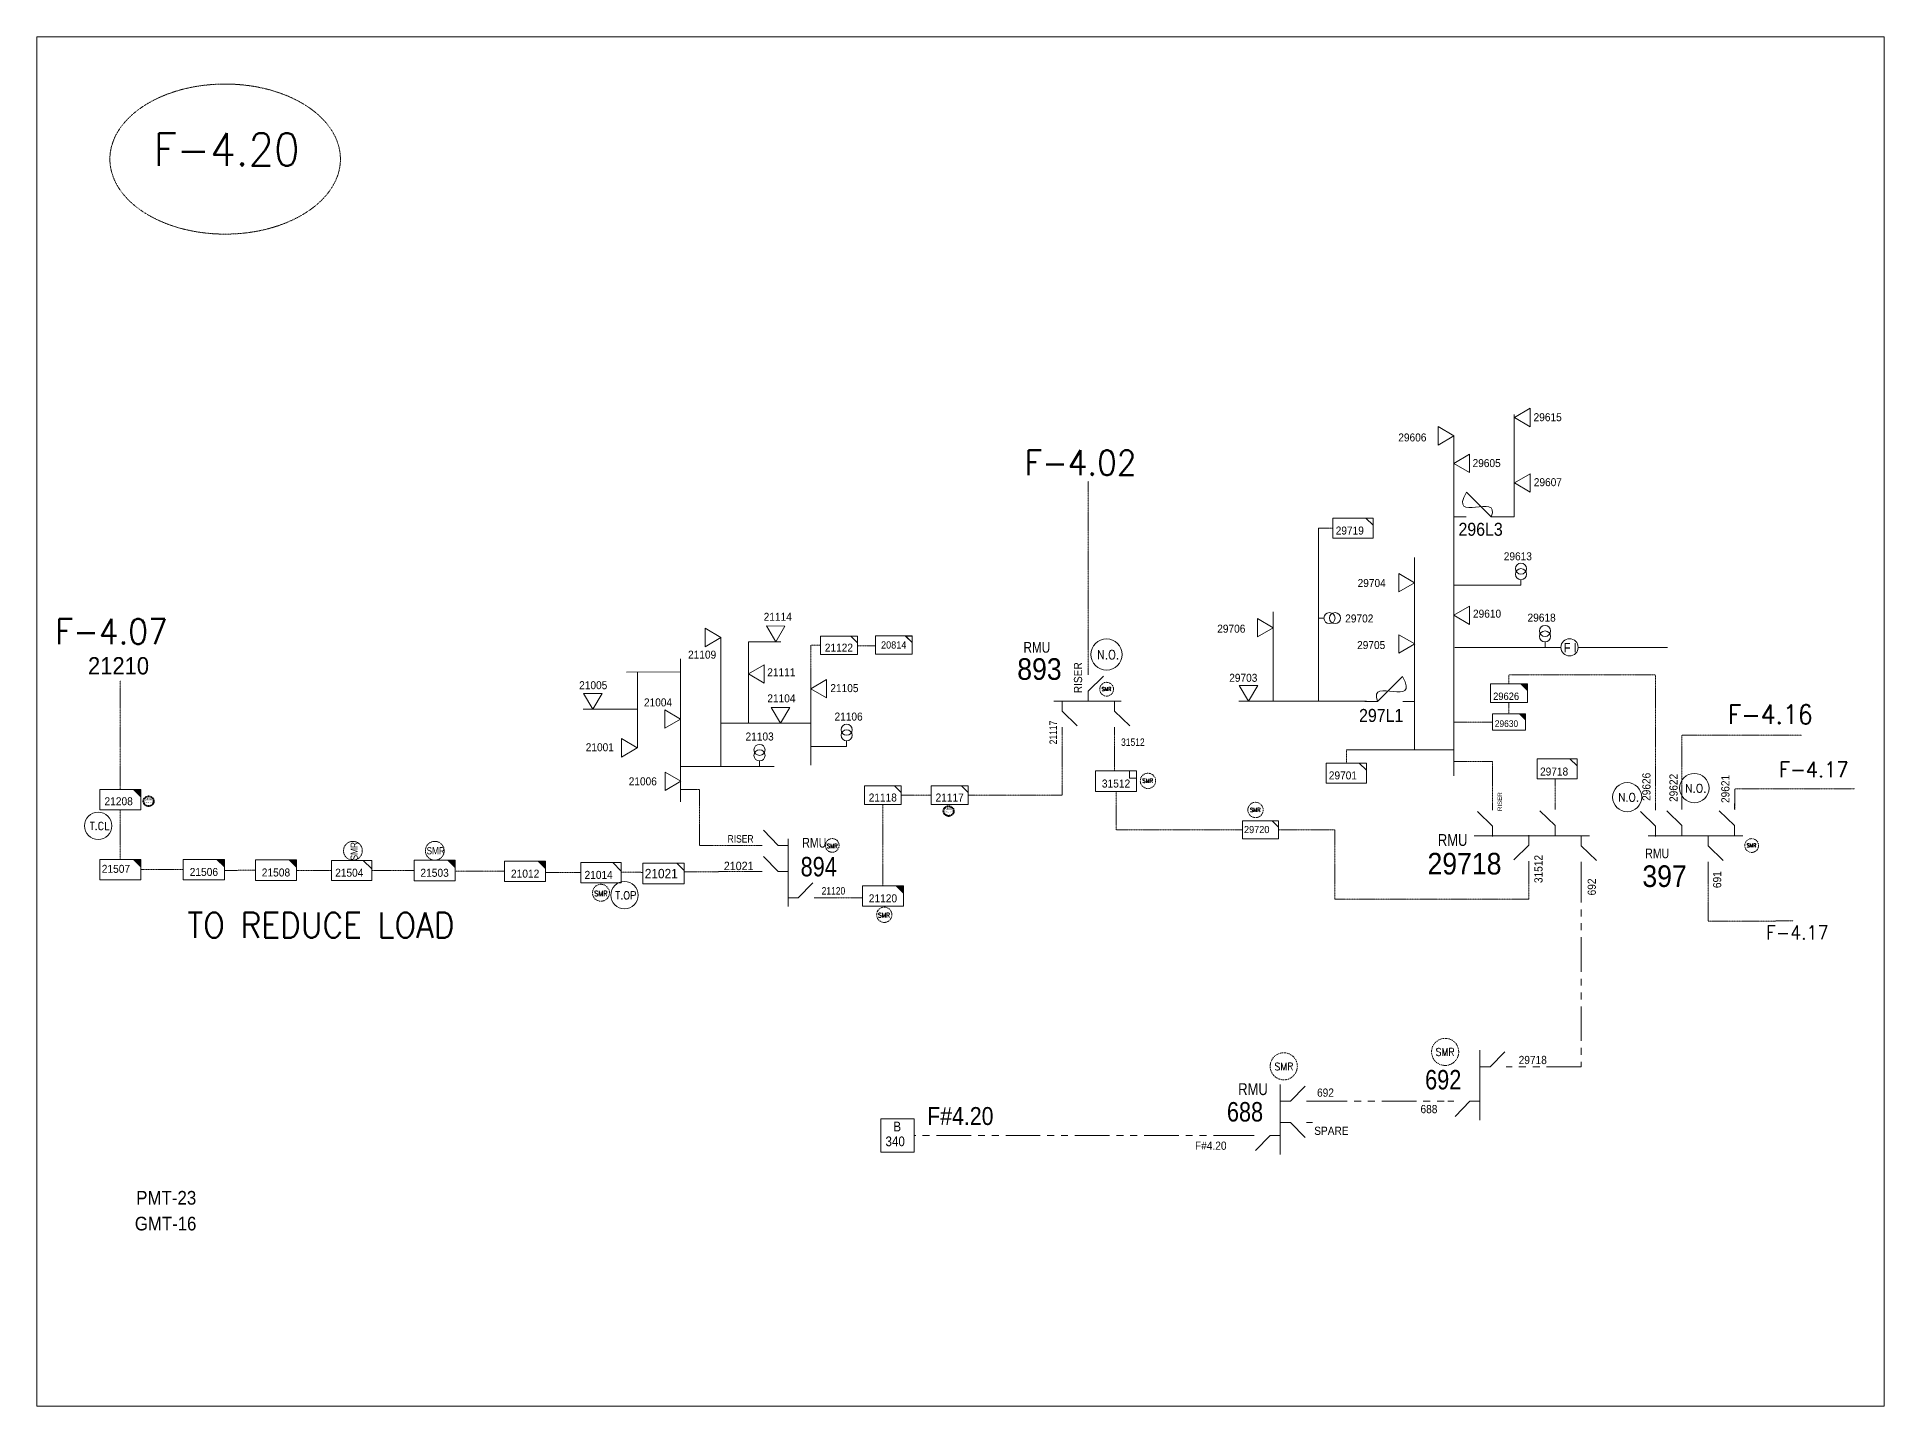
# Model space of a CAD drawing. Header units: metres. Extents: x 65984 to 144644, y -19036 to 23726.
# Drawn here: x 108281 to 110051, y -12722 to -11409 of the extents above; entities that cross this region are included whole.
import ezdxf
from ezdxf.enums import TextEntityAlignment as Align

# ---------------------------------------------------------------- set-up
doc = ezdxf.new("R2010")
doc.units = ezdxf.units.M
doc.header["$MEASUREMENT"] = 0
for name, pattern in [('( Phantom )', [2.5, 1.25, -0.25, 0.25, -0.25, 0.25, -0.25]), ('DGN Style 3', [0.013877, 0, -0.013877]), ('DGN Style 4', [1.6, 0.8, -0.4, 0, -0.4])]:
    doc.linetypes.add(name, pattern=pattern)
doc.layers.get('0').update_dxf_attribs({"color": 95, "lineweight": 40})
for name, color, linetype, lineweight in [('d_eos', 111, 'Continuous', 40), ('d_eos no', 121, 'Continuous', 40), ('d_fco', 5, 'Continuous', 40), ('d_fco text', 95, 'Continuous', 40), ('d_oh branch', 94, 'Continuous', 40), ('d_switch', 95, 'Continuous', 40), ('d_tf', 1, 'Continuous', 40), ('d_tf no', 6, 'Continuous', 40), ('d_tf_200', 1, 'Continuous', 40), ('d_ug cable', 95, 'Continuous', 40), ('d_unit sub', 7, 'Continuous', 40), ('EARTH FAULT INDICATOR', 95, 'Continuous', 40), ('fedr no', 95, 'Continuous', 40), ('GRID STATION  04', 7, 'Continuous', 40), ('Level 37', 7, 'Continuous', 0), ('O H MAIN FEEDER', 4, 'Continuous', 100), ('SW N O', 114, 'Continuous', 30)]:
    doc.layers.add(name, color=color, linetype=linetype, lineweight=lineweight)
doc.styles.add('NASKHF', font='naskhf.shx', dxfattribs={"height": 8})
doc.styles.get("Standard").update_dxf_attribs({"font": 'txt.shx'})
doc.styles.add('Style-Andalus', font='andlso.ttf')
doc.styles.add('Style-Arial', font='arial.ttf')
doc.styles.add('Style-ENGINEERING', font='ENGINEERING.shx')
doc.styles.add('Style-msdefault', font='msdefault.shx')
doc.styles.add('Style-simplex', font='simplex.shx')
doc.styles.add('Style-STANDARD', font='STANDARD.shx')

# ---------------------------------------------------------------- blocks, each defined once
blk = doc.blocks.new('TF_8')
at = {"color": 0, "linetype": 'ByBlock', "lineweight": -2}
blk.add_line((6.3, 4.95), (9.9, 1.35), dxfattribs=at)
blk.add_3dface([(-10.1, 4.95), (9.9, 4.95), (9.9, -5.05), (-10.1, -5.05)], dxfattribs=at)
blk = doc.blocks.new('TFU_118')
at = {"layer": 'd_tf_200', "color": 94, "linetype": 'Continuous', "lineweight": 13}
blk.add_line((0, 10), (0, 0), dxfattribs=at)
at = {"layer": 'd_tf_200', "color": 94, "linetype": 'Continuous', "lineweight": 13, "extrusion": (0, 0, -1)}
for centre in [(0, 30), (0, 20)]:
    blk.add_circle(centre, 10, dxfattribs=at)
blk = doc.blocks.new('*U1219')
at = {"layer": 'd_fco', "color": 94, "linetype": 'Continuous', "lineweight": 13}
blk.add_line((-4.6, 4.21), (-10.13, 4.21), dxfattribs=at)
at = {"layer": 'd_fco', "color": 94, "linetype": 'Continuous', "lineweight": 13, "flags": 128}
blk.add_lwpolyline([(13.02, 4.21), (7.07, 4.21), (-4.4, -7.26)], dxfattribs=at)
at = {"layer": 'd_fco', "color": 94, "linetype": 'Continuous', "lineweight": 13}
blk.add_open_spline([(-4.4, -7.26), (-13, 7.69), (11.58, -7.67), (7.07, 4.21)], degree=3, dxfattribs=at)
blk = doc.blocks.new('*U1006')
at = {"layer": 'EARTH FAULT INDICATOR', "color": 2, "linetype": 'Continuous', "lineweight": 13}
blk.add_circle((0.02, 0.13), 4, dxfattribs=at)
at = {"layer": 'EARTH FAULT INDICATOR', "color": 2, "lineweight": 13, "style": 'Style-Andalus', "width": 0.9}
blk.add_text('F I', height=4.234, dxfattribs=at).set_placement((-2.61, 2.11), align=Align.TOP_LEFT)
blk = doc.blocks.new('exist.us-1000kva')
at = {"color": 0, "linetype": 'ByBlock', "lineweight": -2, "flags": 128}
blk.add_lwpolyline([(40, 12.9), (32.8, 20), (40, 20)], close=True, dxfattribs=at)
at = {"color": 0, "linetype": 'ByBlock', "lineweight": -2, "extrusion": (0, 0, -1)}
blk.add_solid([(-40, 12.9), (-32.8, 20), (-40, 20)], dxfattribs=at)
at = {"color": 0, "linetype": 'ByBlock', "lineweight": -2, "xscale": 2, "yscale": 2}
blk.add_blockref('TF_8', (20.2, 10.1), dxfattribs=at)
blk = doc.blocks.new('TF3')
at = {"color": 0, "linetype": 'ByBlock', "lineweight": -2}
for p, q in [((11.3, 9), (18.3, 9)), ((18.3, 9), (18.3, 2))]:
    blk.add_line(p, q, dxfattribs=at)
at = {"color": 0, "linetype": 'ByBlock', "lineweight": -2, "flags": 128}
blk.add_lwpolyline([(18.3, 2), (11.3, 2), (11.3, 9)], dxfattribs=at)
at = {"color": 0, "linetype": 'ByBlock', "lineweight": -2}
blk.add_3dface([(-21.7, 9), (18.3, 9), (18.3, -11), (-21.7, -11)], dxfattribs=at)
blk = doc.blocks.new('*U1014')
at = {"layer": 'd_unit sub', "color": 2, "linetype": 'Continuous', "lineweight": 13}
for p, q in [((-9.2, 4.61), (9.19, 4.61)), ((-9.2, -4.58), (-9.2, 4.61)), ((9.19, 0.73), (5.31, 4.61)), ((5.97, 4.61), (9.19, 4.61)), ((9.19, 4.61), (9.19, 1.4)), ((9.19, 4.61), (9.19, -4.58)), ((9.19, -4.58), (-9.2, -4.58))]:
    blk.add_line(p, q, dxfattribs=at)
blk = doc.blocks.new('*U1220')
at = {"layer": 'd_unit sub', "color": 2, "linetype": 'Continuous', "lineweight": 13}
for p, q in [((-9.2, 4.61), (9.19, 4.61)), ((-9.2, -4.58), (-9.2, 4.61)), ((9.19, 0.73), (5.31, 4.61)), ((5.97, 4.61), (9.19, 4.61)), ((9.19, 4.61), (9.19, 1.4)), ((9.19, 4.61), (9.19, -4.58)), ((9.19, -4.58), (-9.2, -4.58))]:
    blk.add_line(p, q, dxfattribs=at)
blk = doc.blocks.new('*U1098')
at = {"layer": 'd_eos', "color": 2, "linetype": 'Continuous', "lineweight": 13, "ltscale": 1.323664}
for p, q in [((-4.65, 7.44), (-11.44, 14.45)), ((0, -16.16), (0, 16.17)), ((-12.09, 7.44), (-14.92, 7.44)), ((0, 7.44), (-4.65, 7.44)), ((0, -8.41), (4.65, -8.41)), ((4.65, -8.41), (11.45, -15.42)), ((12.09, -8.41), (14.92, -8.41))]:
    blk.add_line(p, q, dxfattribs=at)
blk = doc.blocks.new('TRA1_1104')
at = {"layer": 'd_tf', "color": 94, "linetype": 'Continuous', "lineweight": 13, "ltscale": 0.000884934, "flags": 128}
blk.add_lwpolyline([(10, -17), (0, 0), (-10, -17)], close=True, dxfattribs=at)
blk = doc.blocks.new('TRA1_1103')
at = {"layer": 'd_tf', "color": 94, "linetype": 'Continuous', "lineweight": 13, "ltscale": 0.000884934, "xscale": 1.000046566207833, "yscale": 1.000046566207833, "zscale": 1.000046566207833, "rotation": 180}
blk.add_blockref('TRA1_1104', (0, 0), dxfattribs=at)
blk = doc.blocks.new('TRA1_1106')
at = {"layer": 'd_tf', "color": 94, "linetype": 'Continuous', "lineweight": 13, "ltscale": 0.000884934, "flags": 128}
blk.add_lwpolyline([(10, -17), (0, 0), (-10, -17)], close=True, dxfattribs=at)
blk = doc.blocks.new('TRA1_1105')
at = {"layer": 'd_tf', "color": 94, "linetype": 'Continuous', "lineweight": 13, "ltscale": 0.000884934, "xscale": 1.000046566088346, "yscale": 1.000046566088346, "zscale": 1.000046566088346, "rotation": 180.0000042736749}
blk.add_blockref('TRA1_1106', (0, 0), dxfattribs=at)
blk = doc.blocks.new('TRA1_1108')
at = {"layer": 'd_tf', "color": 94, "linetype": 'Continuous', "lineweight": 13, "ltscale": 0.000884934, "flags": 128}
blk.add_lwpolyline([(9.9, -17.1), (-0.1, -0.1), (-10.1, -17.1)], close=True, dxfattribs=at)
blk = doc.blocks.new('TRA1_1107')
at = {"layer": 'd_tf', "color": 94, "linetype": 'Continuous', "lineweight": 13, "ltscale": 0.000884934, "xscale": 1.000046566207833, "yscale": 1.000046566207833, "zscale": 1.000046566207833, "rotation": 180}
blk.add_blockref('TRA1_1108', (0, 0), dxfattribs=at)
blk = doc.blocks.new('TRA1_1110')
at = {"layer": 'd_tf', "color": 94, "linetype": 'Continuous', "lineweight": 13, "ltscale": 0.000900999, "flags": 128}
blk.add_lwpolyline([(10, -17.1), (0, -0.1), (-10, -17.1)], close=True, dxfattribs=at)
blk = doc.blocks.new('TRA1_1109')
at = {"layer": 'd_tf', "color": 94, "linetype": 'Continuous', "lineweight": 13, "ltscale": 0.000900999, "xscale": 1.000046566207833, "yscale": 1.000046566207833, "zscale": 1.000046566207833, "rotation": 180}
blk.add_blockref('TRA1_1110', (0, 0), dxfattribs=at)
blk = doc.blocks.new('*U2927')
at = {"layer": 'd_unit sub', "color": 94, "linetype": 'Continuous', "lineweight": 13, "flags": 128}
blk.add_lwpolyline([(5.46, 4.25), (8.53, 4.25), (8.53, 1.18)], close=True, dxfattribs=at)
at = {"layer": 'd_unit sub', "color": 94, "linetype": 'Continuous', "lineweight": 13, "xscale": 0.8535245333131426, "yscale": 0.8535245333131426, "zscale": 0.4267622666565713}
blk.add_blockref('TF_8', (0.08, 0.03), dxfattribs=at)
blk = doc.blocks.new('*U2928')
at = {"layer": 'd_unit sub', "color": 2, "linetype": 'Continuous', "lineweight": 13, "flags": 128}
blk.add_lwpolyline([(5.46, 4.25), (8.53, 4.25), (8.53, 1.18)], close=True, dxfattribs=at)
at = {"layer": 'd_unit sub', "color": 2, "linetype": 'Continuous', "lineweight": 13, "xscale": 0.8535245333131426, "yscale": 0.8535245333131426, "zscale": 0.4267622666565713}
blk.add_blockref('TF_8', (0.08, 0.03), dxfattribs=at)
blk = doc.blocks.new('*U3572')
at = {"layer": 'd_unit sub', "color": 94, "linetype": 'Continuous', "lineweight": 13, "flags": 128}
blk.add_lwpolyline([(5.46, 4.25), (8.53, 4.25), (8.53, 1.18)], close=True, dxfattribs=at)
at = {"layer": 'd_unit sub', "color": 94, "linetype": 'Continuous', "lineweight": 13, "xscale": 0.8535245333131424, "yscale": 0.8535245333131424, "zscale": 0.3874236874616645}
blk.add_blockref('TF_8', (0.08, 0.03), dxfattribs=at)
blk = doc.blocks.new('*U3740')
at = {"layer": 'SW N O', "color": 70, "lineweight": 13}
blk.add_circle((0, 0), 16.8, dxfattribs=at)
at = {"layer": 'SW N O', "color": 70, "lineweight": 13, "style": 'Style-STANDARD'}
blk.add_text('N.O.', height=9.6, dxfattribs=at).set_placement((1.7, -0.2), align=Align.MIDDLE_CENTER)
blk = doc.blocks.new('*U1280')
at = {"layer": 'SW N O', "color": 1, "lineweight": 13}
blk.add_circle((0, 0), 16.8, dxfattribs=at)
at = {"layer": 'SW N O', "color": 1, "lineweight": 13, "style": 'Style-STANDARD'}
blk.add_text('T.CL', height=9.6, dxfattribs=at).set_placement((1.7, -0.2), align=Align.MIDDLE_CENTER)
blk = doc.blocks.new('*U3831')
at = {"color": 2, "linetype": 'DGN Style 3'}
blk.add_circle((0, 0), 40.1, dxfattribs=at)
at = {"color": 1, "style": 'Style-ENGINEERING', "width": 1.09375}
blk.add_text('SMR', height=20, dxfattribs=at).set_placement((30, 7), align=Align.RIGHT)
at = {"color": 7, "true_color": 0xffffff, "insert": (-35, -5), "char_height": 5.83, "width": 324.55, "attachment_point": 1}
blk.add_mtext('\\fCalibri|b0|i0|c178178|p39;ACTIVE 26.09.2023\\P', dxfattribs=at)
blk = doc.blocks.new('*U4124')
at = {"layer": 'd_unit sub', "color": 94, "linetype": 'Continuous', "lineweight": 13, "flags": 128}
blk.add_lwpolyline([(5.46, 4.25), (8.53, 4.25), (8.53, 1.18)], close=True, dxfattribs=at)
at = {"layer": 'd_unit sub', "color": 94, "linetype": 'Continuous', "lineweight": 13, "xscale": 0.8535245333131427, "yscale": 0.8535245333131427, "zscale": 0.3429686491391305}
blk.add_blockref('TF_8', (0.08, 0.03), dxfattribs=at)
blk = doc.blocks.new('*U4336')
at = {"layer": 'SW N O', "color": 80, "lineweight": 13}
blk.add_circle((0, 0), 16.8, dxfattribs=at)
at = {"layer": 'SW N O', "color": 80, "lineweight": 13, "style": 'Style-STANDARD'}
blk.add_text('T.OP', height=9.6, dxfattribs=at).set_placement((1.7, -0.2), align=Align.MIDDLE_CENTER)

msp = doc.modelspace()

# ---------------------------------------------------------------- linework, layer by layer
at = {"layer": 'd_eos', "color": 7, "linetype": 'Continuous', "lineweight": 13, "ltscale": 1.323664}
for p, q in [((109288.5, -12021.1), (109288.5, -12015.2)), ((109288.5, -12036.5), (109303.1, -12022.4)), ((109263.4, -12055.8), (109277.9, -12069.9)), ((109313.7, -12055.8), (109328.2, -12069.9)), ((109263.4, -12071.2), (109263.4, -12077.1)), ((109313.7, -12071.2), (109313.7, -12077.1)), ((109676.1, -12150.8), (109676.1, -12144.9)), ((109736, -12150.2), (109736, -12144.3)), ((109676.1, -12166.2), (109661.6, -12152.1)), ((109736, -12165.6), (109721.4, -12151.5)), ((109658.5, -12175.3), (109768.9, -12175.3)), ((109676.1, -12175.9), (109676.1, -12166.2)), ((109710.8, -12174.6), (109710.8, -12184.3)), ((109736, -12175.3), (109736, -12165.6)), ((109761.1, -12175.3), (109761.1, -12184.9)), ((108975.7, -12184.6), (108969.8, -12184.6)), ((109710.8, -12184.3), (109696.3, -12198.4)), ((109710.8, -12199.7), (109710.8, -12205.6)), ((109761.1, -12184.9), (109775.7, -12199)), ((109761.1, -12200.3), (109761.1, -12206.2)), ((108975.7, -12209.7), (108969.8, -12209.7)), ((109025.8, -12234.9), (109031.7, -12234.9))]:
    msp.add_line(p, q, dxfattribs=at)
at = {"layer": 'd_eos', "color": 2, "linetype": 'Continuous', "lineweight": 13, "ltscale": 1.323664}
for p, q in [((109288.5, -12046.2), (109288.5, -12036.5)), ((109320.1, -12046.2), (109255.3, -12046.2)), ((109263.4, -12046.2), (109263.4, -12055.8)), ((109313.7, -12046.2), (109313.7, -12055.8)), ((109832.3, -12150.8), (109832.3, -12144.9)), ((109857.5, -12150.2), (109857.5, -12144.3)), ((109907.9, -12150.2), (109907.9, -12144.3)), ((109832.3, -12166.2), (109817.8, -12152.1)), ((109857.5, -12165.6), (109843, -12151.5)), ((109907.9, -12165.6), (109893.4, -12151.5)), ((108991.1, -12184.6), (108977, -12170)), ((109000.7, -12178.2), (109000.7, -12243)), ((109825.4, -12175.3), (109915.9, -12175.3)), ((109832.3, -12175.9), (109832.3, -12166.2)), ((109857.5, -12175.3), (109857.5, -12165.6)), ((109882.7, -12175.3), (109882.7, -12184.9)), ((109907.9, -12175.3), (109907.9, -12165.6)), ((108991.1, -12209.7), (108977, -12195.2)), ((109000.7, -12184.6), (108991.1, -12184.6)), ((109882.7, -12184.9), (109897.2, -12199)), ((109882.7, -12200.3), (109882.7, -12206.2)), ((109000.8, -12209.7), (108991.1, -12209.7)), ((109000.7, -12234.9), (109010.4, -12234.9)), ((109010.4, -12234.9), (109024.5, -12220.4)), ((109472.5, -12413.8), (109472.5, -12480.9)), ((109472.5, -12429.9), (109482.2, -12429.9)), ((109482.2, -12429.9), (109496.3, -12415.4)), ((109497.6, -12429.9), (109503.5, -12429.9)), ((109447.4, -12462.8), (109441.6, -12462.8)), ((109462.9, -12462.8), (109448.8, -12477.3)), ((109472.5, -12462.8), (109462.9, -12462.8)), ((109472.5, -12450.3), (109482.2, -12450.3)), ((109482.2, -12450.3), (109496.3, -12464.8)), ((109497.6, -12450.3), (109503.5, -12450.3))]:
    msp.add_line(p, q, dxfattribs=at)
at = {"layer": 'd_oh branch', "color": 94, "linetype": 'Continuous', "lineweight": 13}
for p, q in [((109696.9, -11771.4), (109696.9, -11869.6)), ((109638.9, -11791.9), (109638.9, -12117.7)), ((109509.1, -11880.3), (109509.1, -12046.7)), ((109696.9, -11869.6), (109683.9, -11869.6)), ((109601.3, -11908.5), (109601.3, -12092.8)), ((109703.2, -11935.1), (109638.9, -11935.1)), ((109465.6, -12046.4), (109465.6, -11960.5)), ((108936.2, -11985.3), (108936.2, -12108.9)), ((108897.7, -12142.7), (108897.7, -12005.7)), ((108962.7, -11989.2), (108962.7, -12067.4)), ((108962.7, -11989.2), (108993.8, -11989.2)), ((109639.8, -11994.8), (109741.6, -11994.8)), ((109758.2, -11994.8), (109843.9, -11994.8)), ((108898, -12018.2), (108845.7, -12018.3)), ((108856.2, -12091.1), (108856.2, -12018.3)), ((109022.6, -12020.4), (109022.6, -12107.6)), ((108856.7, -12053.9), (108804.3, -12053.9)), ((109432.7, -12046.4), (109555.2, -12046.4)), ((109022.6, -12067.4), (108936.2, -12067.4)), ((109056.8, -12089.6), (109022.7, -12089.6)), ((109638.9, -12092.8), (109536, -12092.8)), ((108987.2, -12108.9), (108897.7, -12108.9))]:
    msp.add_line(p, q, dxfattribs=at)
at = {"layer": 'd_ug cable', "color": 94, "linetype": 'DGN Style 3', "lineweight": 13}
for p, q in [((109509.1, -11880.3), (109523.1, -11880.3)), ((109691.8, -12029.7), (109691.8, -12021)), ((109832.3, -12021), (109692, -12021)), ((109832.3, -12145.9), (109832.3, -12021)), ((109691.8, -12058.3), (109691.8, -12047.4)), ((109675.9, -12066.3), (109639.3, -12066.3)), ((109313.7, -12077.1), (109313.7, -12113.1)), ((109536, -12092.8), (109536, -12105.5)), ((109736, -12144.3), (109736, -12120.7)), ((109091.5, -12223.2), (109091.5, -12145.2)), ((109109.2, -12136.4), (109138, -12136.4)), ((109031.7, -12234.9), (109071.9, -12234.9))]:
    msp.add_line(p, q, dxfattribs=at)
at = {"layer": 'd_ug cable', "color": 94, "linetype": '( Phantom )', "lineweight": 13, "ltscale": 26.548027}
for p, q in [((109503.5, -12429.9), (109637.1, -12429.9)), ((109441.6, -12462.8), (109121.7, -12462.8))]:
    msp.add_line(p, q, dxfattribs=at)
at = {"layer": 'd_ug cable', "color": 1, "linetype": 'DGN Style 3', "lineweight": 13, "flags": 128}
for points in [[(109288.5, -12015.2), (109288.5, -11835.3)], [(108360.5, -12026.4), (108360.5, -12130.9)], [(109857.5, -12145), (109857.5, -12078.8), (109972.6, -12078.8)], [(109908.2, -12150.2), (109908.2, -12130.3), (110023.3, -12130.3)], [(109964.4, -12257), (109882.7, -12257.3), (109882.7, -12205.6)]]:
    msp.add_lwpolyline(points, dxfattribs=at)
at = {"layer": 'd_ug cable', "color": 94, "linetype": 'DGN Style 3', "lineweight": 13, "flags": 128}
for points in [[(109022.6, -12020.4), (109022.6, -11992.7), (109031.7, -11992.7)], [(109084.5, -11993.1), (109067.1, -11993.1), (109067.1, -11993.1)], [(109173.4, -12136.4), (109263.4, -12136.4), (109263.4, -12077.1)], [(109676.1, -12144.9), (109676.1, -12104.1), (109638.9, -12104.1)], [(108969.8, -12184.6), (108915.8, -12184.6), (108915.8, -12130.9), (108897.7, -12130.9)], [(109315.1, -12132.8), (109315.1, -12169.5), (109436.1, -12169.5)], [(108360.5, -12150.5), (108360.5, -12197.9)], [(109470.9, -12169.5), (109524.7, -12169.5), (109524.7, -12236.2), (109710.8, -12236.2), (109710.8, -12205.6)], [(108380.2, -12207.8), (108420.9, -12207.8)], [(108460.2, -12208.6), (108490, -12208.3)], [(108529.6, -12208.7), (108562.9, -12208.6)], [(108601.6, -12208.6), (108642.1, -12208.6)], [(108681.6, -12209.4), (108728.9, -12209.4)], [(108768.3, -12210.7), (108802, -12210.7)], [(108840.7, -12210.3), (108861.3, -12210.4)], [(108901, -12209.8), (108969.8, -12209.7)]]:
    msp.add_lwpolyline(points, dxfattribs=at)
at = {"layer": 'd_ug cable', "color": 94, "linetype": '( Phantom )', "lineweight": 13, "ltscale": 26.548027, "flags": 128}
for points in [[(109761.1, -12206.2), (109761.1, -12397)], [(109761.1, -12397), (109694.9, -12397)]]:
    msp.add_lwpolyline(points, dxfattribs=at)
at = {"layer": 'd_ug cable', "color": 2, "linetype": 'DGN Style 4', "lineweight": 13}
for centre, radius in [((109306.1, -12034.8), 6.62), ((109345.7, -12122.7), 7.35), ((109448.8, -12150.6), 7.35), ((109043, -12184.6), 6.57), ((109924.5, -12184.7), 6.62), ((108821.3, -12230), 8.12), ((109092.9, -12251.1), 7.3), ((109630.6, -12382.6), 13), ((109475.9, -12396.4), 13)]:
    msp.add_circle(centre, radius, dxfattribs=at)
at = {"layer": 'd_ug cable', "color": 2, "linetype": 'DGN Style 3', "lineweight": 13}
for centre in [(108583.5, -12189.7), (108662, -12189.7)]:
    msp.add_circle(centre, 9.02, dxfattribs=at)
at = {"layer": 'fedr no', "color": 82, "linetype": 'DGN Style 3', "lineweight": 13, "true_color": 0x1dc70e}
msp.add_ellipse((108461, -11526.4), major_axis=(110.5, 0), ratio=0.651175, dxfattribs=at)
at = {"layer": 'GRID STATION  04', "color": 94, "linetype": 'Continuous', "lineweight": 13, "ltscale": 1.094807, "flags": 128}
msp.add_lwpolyline([(109089.6, -12446.7), (109121.7, -12446.7), (109121.7, -12478.8), (109089.6, -12478.8)], close=True, dxfattribs=at)
at = {"layer": 'O H MAIN FEEDER', "color": 140, "lineweight": 13, "ltscale": 0.861012, "flags": 128}
msp.add_lwpolyline([(110051.4, -11409.3), (108280.6, -11409.3), (108280.6, -12722.2), (110051.4, -12722.2)], close=True, dxfattribs=at)

# ---------------------------------------------------------------- block references
at = {"color": 1, "xscale": 0.12, "yscale": 0.12, "zscale": 0.12}
for p in [(108387.6, -12142.2), (109154.6, -12151.6)]:
    msp.add_blockref('*U3831', p, dxfattribs=at)
at = {"layer": 'd_eos', "color": 2, "linetype": 'Continuous', "lineweight": 13, "ltscale": 1.323664, "extrusion": (0, 0, -1), "xscale": 2.0736, "yscale": 2.0736, "zscale": 2.0736, "rotation": 180}
msp.add_blockref('*U1098', (-109664, -12414.5), dxfattribs=at)
at = {"layer": 'd_fco', "color": 94, "linetype": 'Continuous', "lineweight": 13, "extrusion": (0, 0, -1), "xscale": 2.0736, "yscale": 2.0736, "zscale": 2.0736, "rotation": 180.0000000006}
msp.add_blockref('*U1219', (-109660.2, -11860.9), dxfattribs=at)
at = {"layer": 'd_fco', "color": 94, "linetype": 'Continuous', "lineweight": 13, "xscale": 2.0736, "yscale": 2.0736, "zscale": 2.0736, "rotation": 180.0000000006}
msp.add_blockref('*U1219', (109580.5, -12037.7), dxfattribs=at)
at = {"layer": 'd_tf', "color": 94, "linetype": 'Continuous', "lineweight": 13, "ltscale": 0.000900999, "xscale": 0.8951577654824084, "yscale": 0.8951577654824084, "zscale": 0.8951577654824084, "rotation": 270}
msp.add_blockref('TRA1_1109', (109696.9, -11774.2), dxfattribs=at)
at = {"layer": 'd_tf', "color": 94, "linetype": 'Continuous', "lineweight": 13, "ltscale": 0.000884934}
for name, p, xscale, yscale, zscale, rotation in [('TRA1_1103', (109639, -11791.8), 0.8849342361390662, 0.8849342361390662, 0.8849342361390662, 89.99999999999999), ('TRA1_1107', (109638.9, -11818.1), 0.8849342361390662, 0.8849342361390662, 0.8849342361390662, 270), ('TRA1_1107', (109696.9, -11836.9), 0.8849342361390662, 0.8849342361390662, 0.8849342361390662, 270), ('TRA1_1103', (109601.3, -11932.7), 0.8849342361390662, 0.8849342361390662, 0.8849342361390662, 89.99999999999999), ('TRA1_1103', (109465.6, -11975.8), 0.8849342361390662, 0.8849342361390662, 0.8849342361390662, 89.99999999999999), ('TRA1_1103', (109639, -11963.9), 0.8849342361390662, 0.8849342361390662, 0.8849342361390662, 270), ('TRA1_1105', (108936.2, -11985.2), 0.8849353715141324, 0.8849353715141324, 0.8849353715141324, 89.90821925562032), ('TRA1_1105', (108988.8, -11989.2), 0.8849353715141324, 0.8849353715141324, 0.8849353715141324, 359.9082192556203), ('TRA1_1103', (109601.4, -11991.4), 0.8849342361390662, 0.8849342361390662, 0.8849342361390662, 89.99999999999999), ('TRA1_1105', (108962.7, -12020.1), 0.8849353715141324, 0.8849353715141324, 0.8849353715141324, 269.9082192556203), ('TRA1_1105', (108813.5, -12053.9), 0.8849353715141324, 0.8849353715141324, 0.8849353715141324, 359.9082192556203), ('TRA1_1105', (109022.6, -12034.3), 0.8849353715141324, 0.8849353715141324, 0.8849353715141324, 269.9082192556203), ('TRA1_1105', (109442.1, -12046.4), 0.8849353715141324, 0.8849353715141324, 0.8849353715141324, 359.9082192556203), ('TRA1_1103', (108897.7, -12063.4), 0.8849342361390662, 0.8849342361390662, 0.8849342361390662, 89.99999999999999), ('TRA1_1105', (108993.4, -12067.4), 0.8849353715141324, 0.8849353715141324, 0.8849353715141324, 359.9082192556203), ('TRA1_1105', (108856.1, -12091), 0.8849353715141324, 0.8849353715141324, 0.8849353715141324, 89.90821925562032), ('TRA1_1105', (108897.8, -12123.1), 0.8849353715141324, 0.8849353715141324, 0.8849353715141324, 89.90821925562032)]:
    msp.add_blockref(name, p, dxfattribs=dict(at, xscale=xscale, yscale=yscale, zscale=zscale, rotation=rotation))
at = {"layer": 'd_tf_200', "color": 94, "linetype": 'Continuous', "lineweight": 13, "xscale": 0.530960541683439, "yscale": 0.530960541683439, "zscale": 0.530960541683439}
for p, rotation in [((109703.3, -11935.1), 359.9999999999999), ((109509.1, -11966.6), 269.9999999999998), ((109726.4, -11994.8), 359.9999999999999), ((108973.3, -12108.9), 359.9999999999999)]:
    msp.add_blockref('TFU_118', p, dxfattribs=dict(at, rotation=rotation))
at = {"layer": 'd_tf_200', "color": 94, "linetype": 'Continuous', "lineweight": 13, "extrusion": (0, 0, -1), "xscale": 0.530960541683439, "yscale": 0.530960541683439, "zscale": 0.530960541683439, "rotation": 359.9999999999999}
msp.add_blockref('TFU_118', (-109056.8, -12089.6), dxfattribs=at)
at = {"layer": 'd_unit sub', "color": 94, "linetype": 'Continuous', "lineweight": 13}
for name, p, xscale, yscale, zscale in [('TF_8', (109542.5, -11880.2), 1.930144603297708, 1.930144603297708, 0.8849342361390662), ('*U2927', (109049.5, -11992.6), 2.0736, 2.0736, 2.0736), ('*U3572', (109102.1, -11992.5), 2.055735976659835, 2.055735976659835, 2.055735976659835), ('TF_8', (109536, -12115.1), 1.930144603297708, 1.930144603297708, 0.8849342361390662), ('TF_8', (109738.2, -12111), 1.921465288438738, 1.921465288438738, 0.8849342361390662), ('*U2927', (109091.5, -12136.4), 2.0736, 2.0736, 2.0736), ('*U4124', (108881.2, -12211.4), 2.322197129458533, 2.322197129458533, 2.322197129458533)]:
    msp.add_blockref(name, p, dxfattribs=dict(at, xscale=xscale, yscale=yscale, zscale=zscale))
at = {"layer": 'd_unit sub', "color": 94, "linetype": 'Continuous', "lineweight": 13, "rotation": 359.9999999999999}
for p, xscale, yscale, zscale in [((109674.1, -12047.4), 0.8849342361402728, 0.8849342361402728, 0.8849342361390662), ((109675.9, -12074.2), 0.7964408125262455, 0.7964408125262455, 0.7964408125251596), ((108340.8, -12217.6), 0.9835741568743878, 0.9835741568743878, 0.8849342361390662), ((108420.9, -12217.6), 0.9835741568743878, 0.9835741568743878, 0.8849342361390662), ((108490, -12218.1), 0.9835741568743878, 0.9835741568743878, 0.8849342361390662), ((108728.9, -12219.2), 0.9835741568743878, 0.9835741568743878, 0.8849342361390662)]:
    msp.add_blockref('exist.us-1000kva', p, dxfattribs=dict(at, xscale=xscale, yscale=yscale, zscale=zscale))
at = {"layer": 'd_unit sub', "color": 2, "linetype": 'Continuous', "lineweight": 13}
for name, p, xscale, yscale, zscale in [('*U2928', (109155.7, -12136.4), 2.0736, 2.0736, 2.0736), ('TF3', (109316.8, -12122), 0.9835741568758796, 0.9835741568758796, 0.3060095689360862), ('TF_8', (109453.8, -12169.5), 1.737130142967937, 1.737130142967937, 0.7964408125251596), ('*U1220', (108582.3, -12208.6), 2.103900842465639, 2.103900842465639, 2.103900842465639), ('*U1014', (108821.4, -12210.7), 2.103900842465639, 2.103900842465639, 2.103900842465639)]:
    msp.add_blockref(name, p, dxfattribs=dict(at, xscale=xscale, yscale=yscale, zscale=zscale))
at = {"layer": 'd_unit sub', "color": 2, "linetype": 'Continuous', "lineweight": 13, "xscale": 0.9835741568743878, "yscale": 0.9835741568743878, "zscale": 0.8849342361390662, "rotation": 359.9999999999999}
for p in [(108340.8, -12150.5), (108642.1, -12218.4), (109071.9, -12242.9)]:
    msp.add_blockref('exist.us-1000kva', p, dxfattribs=at)
at = {"layer": 'EARTH FAULT INDICATOR', "color": 2, "linetype": 'Continuous', "lineweight": 13, "xscale": 2.0736, "yscale": 2.0736, "zscale": 2.0736}
msp.add_blockref('*U1006', (109749.8, -11994.9), dxfattribs=at)
at = {"layer": 'SW N O', "color": 70, "lineweight": 13}
for p, xscale, yscale, zscale in [((109306, -12001.5), 0.8892379862815438, 0.8892379862815438, 0.8892379862815438), ((109805.1, -12138.3), 0.8287383541683819, 0.8287383541683819, 0.8287383541683819), ((109869.5, -12129.6), 0.8400137963955937, 0.8400137963955937, 0.8400137963955937)]:
    msp.add_blockref('*U3740', p, dxfattribs=dict(at, xscale=xscale, yscale=yscale, zscale=zscale))
at = {"layer": 'SW N O', "color": 1, "lineweight": 13, "xscale": 0.7818410623811652, "yscale": 0.7818410623811652, "zscale": 0.7818410623811652}
msp.add_blockref('*U1280', (108339.3, -12165.8), dxfattribs=at)
at = {"layer": 'SW N O', "color": 80, "lineweight": 13, "xscale": 0.7818410623811652, "yscale": 0.7818410623811652, "zscale": 0.7818410623811652}
msp.add_blockref('*U4336', (108843.8, -12232.3), dxfattribs=at)

# ---------------------------------------------------------------- texts
at = {"layer": 'd_eos no', "color": 2, "linetype": 'Continuous', "lineweight": 13, "style": 'Style-Arial', "width": 0.88}
msp.add_text('893', height=20.74, dxfattribs=at).set_placement((109220.4, -12025.8))
at = {"layer": 'd_eos no', "color": 2, "linetype": 'Continuous', "lineweight": 13, "ltscale": 0.9, "style": 'Style-msdefault', "width": 0.818182}
msp.add_text('RMU', height=10.26, dxfattribs=at).set_placement((109226.4, -11989.5), align=Align.TOP_LEFT)
at = {"layer": 'd_eos no', "color": 2, "linetype": 'Continuous', "lineweight": 13, "ltscale": 0.81, "style": 'Style-msdefault', "width": 0.818182}
for p in [(109014.3, -12177.4), (109822.4, -12187.6)]:
    msp.add_text('RMU', height=9.24, dxfattribs=at).set_placement(p, align=Align.TOP_LEFT)
at = {"layer": 'd_eos no', "color": 7, "linetype": 'Continuous', "lineweight": 13}
for s, height, style, width, p in [('RMU', 11.4, 'Style-msdefault', 0.818182, (109623.6, -12173.7)), ('29718', 20.74, 'Style-Arial', 0.88, (109613.7, -12191.7)), ('PMT-23', 13.18, 'Style-Arial', 0.88, (108375.7, -12515.9))]:
    msp.add_text(s, height=height, dxfattribs=dict(at, style=style, width=width)).set_placement(p, align=Align.TOP_LEFT)
at = {"layer": 'd_eos no', "color": 2, "linetype": 'Continuous', "lineweight": 13}
for s, height, style, width, p in [('894', 18.66, 'Style-msdefault', 0.833333, (109012.7, -12195.6)), ('397', 20.74, 'Style-Arial', 0.88, (109819.7, -12203.7)), ('RMU', 11.4, 'Style-msdefault', 0.818182, (109432.2, -12412.6)), ('692', 18.66, 'Style-msdefault', 0.833333, (109611.4, -12399.9)), ('688', 18.66, 'Style-msdefault', 0.833333, (109421.4, -12430.7))]:
    msp.add_text(s, height=height, dxfattribs=dict(at, style=style, width=width)).set_placement(p, align=Align.TOP_LEFT)
at = {"layer": 'd_eos no', "color": 7, "linetype": 'Continuous', "lineweight": 13, "insert": (108374.4, -12540.7), "char_height": 13.088, "attachment_point": 1, "style": 'NASKHF'}
msp.add_mtext('\\fArial|b0|i0|c178178|p39;\\H1x;\\W0.88;GMT-16\\P', dxfattribs=at)
at = {"layer": 'd_fco text', "color": 94, "linetype": 'Continuous', "lineweight": 13, "style": 'Style-msdefault', "width": 0.916667}
for s, p in [('296L3', (109643.4, -11875.2)), ('297L1', (109548.1, -12053.7))]:
    msp.add_text(s, height=12.44, dxfattribs=at).set_placement(p, align=Align.TOP_LEFT)
at = {"layer": 'd_switch', "color": 7, "linetype": 'Continuous', "lineweight": 13, "style": 'Style-ENGINEERING', "width": 0.921053}
for s, rotation, p in [('RISER', 90.0075, (109274.7, -12038.6)), ('29626', 90, (109819.6, -12141.9)), ('29622', 90, (109845.6, -12142.9)), ('29621', 90, (109895.3, -12143.9)), ('31512', 90, (109716.1, -12220.7)), ('692', 90, (109767.2, -12232.5))]:
    msp.add_text(s, height=7.88, rotation=rotation, dxfattribs=at).set_placement(p, align=Align.TOP_LEFT)
at = {"layer": 'd_switch', "color": 7, "linetype": 'Continuous', "lineweight": 13, "style": 'Style-ENGINEERING', "width": 0.857143}
msp.add_text('21117', height=7.11, rotation=90, dxfattribs=at).set_placement((109251.3, -12065), align=Align.TOP_RIGHT)
msp.add_text('31512', height=7.11, dxfattribs=at).set_placement((109319.9, -12089.1))
at = {"layer": 'd_switch', "color": 7, "linetype": 'Continuous', "lineweight": 13, "ltscale": 0.686669, "style": 'Style-ENGINEERING', "width": 0.921053}
msp.add_text('RISER', height=4.18, rotation=90, dxfattribs=at).set_placement((109680.9, -12151.6), align=Align.TOP_LEFT)
at = {"layer": 'd_switch', "color": 7, "linetype": 'Continuous', "lineweight": 13, "style": 'Style-ENGINEERING', "width": 0.857143}
for s, p in [('RISER', (108967.6, -12174.7)), ('21120', (109055.5, -12224.6))]:
    msp.add_text(s, height=7.11, dxfattribs=at).set_placement(p, align=Align.TOP_RIGHT)
at = {"layer": 'd_switch', "color": 2, "linetype": 'Continuous', "lineweight": 13, "style": 'Style-ENGINEERING', "width": 0.921053}
msp.add_text('691', height=7.88, rotation=90, dxfattribs=at).set_placement((109887.4, -12225.5), align=Align.TOP_LEFT)
at = {"layer": 'd_switch', "color": 7, "linetype": 'Continuous', "lineweight": 13, "style": 'Style-ENGINEERING', "width": 0.921053}
for s, p in [('29718', (109701.1, -12386.4)), ('692', (109507.8, -12417.7)), ('688', (109607, -12433.5)), ('SPARE', (109505.1, -12454.3)), ('F#4.20', (109390.8, -12468.6))]:
    msp.add_text(s, height=7.88, dxfattribs=at).set_placement(p, align=Align.TOP_LEFT)
at = {"layer": 'd_tf no', "color": 94, "linetype": 'Continuous', "lineweight": 13, "style": 'Style-msdefault'}
for s, height, width, p in [('29615', 7.67, 0.945946, (109715.4, -11770.1)), ('29606', 7.67, 0.945946, (109585.7, -11789.5)), ('29605', 7.67, 0.945946, (109656.9, -11814.1)), ('29607', 7.67, 0.945946, (109715.6, -11832.4)), ('29719', 7.67, 0.945946, (109525.7, -11878.8)), ('29613', 7.67, 0.945946, (109686.8, -11903.5)), ('29704', 7.67, 0.945946, (109546.7, -11929.1)), ('21114', 7.67, 0.945946, (108977.3, -11961.5)), ('29702', 7.67, 0.945946, (109534.8, -11963.1)), ('29610', 7.67, 0.945946, (109657.3, -11958.5)), ('29618', 7.67, 0.945946, (109709.6, -11962.3)), ('29706', 7.67, 0.945946, (109412.1, -11972.9)), ('29705', 7.67, 0.945946, (109546.2, -11988.6)), ('21109', 7.67, 0.945946, (108904.8, -11997.8)), ('21122', 7.67, 0.945946, (109035.9, -11991.1)), ('20814', 6.91, 0.945946, (109089.8, -11988.9)), ('21111', 7.67, 0.945946, (108980.7, -12014.7)), ('29703', 7.67, 0.945946, (109423.6, -12020)), ('21005', 7.67, 0.945946, (108800.4, -12027.1)), ('21104', 7.67, 0.945946, (108980.8, -12039.7)), ('21105', 7.67, 0.945946, (109041.2, -12029.9)), ('29626', 7.08, 0.945946, (109676.6, -12038)), ('21004', 7.67, 0.945946, (108862.5, -12043.6)), ('21106', 7.67, 0.945946, (109045.2, -12057.2)), ('21103', 7.67, 0.945946, (108959.9, -12076.3)), ('29630', 6.37, 0.945946, (109678.2, -12064.6)), ('21001', 7.67, 0.945946, (108806.7, -12086.6)), ('29718', 7.67, 0.945946, (109721.6, -12109.9)), ('21006', 7.67, 0.945946, (108847.9, -12119.3)), ('29701', 7.67, 0.945946, (109519.1, -12113.6)), ('21118', 7.67, 0.945946, (109078, -12134.8)), ('21507', 7.67, 0.953514, (108342.7, -12203.2)), ('21506', 7.67, 0.953514, (108427, -12206.2)), ('21012', 7.67, 0.953514, (108735, -12207.8)), ('21021', 8.99, 0.945946, (108863.3, -12207.1))]:
    msp.add_text(s, height=height, dxfattribs=dict(at, width=width)).set_placement(p, align=Align.TOP_LEFT)
at = {"layer": 'd_tf no', "color": 7, "linetype": 'Continuous', "lineweight": 13, "style": 'Style-msdefault', "width": 0.945946}
for s, height, p in [('21210', 16.64, (108329.5, -12004)), ('21021', 8.09, (108939.1, -12200.2))]:
    msp.add_text(s, height=height, dxfattribs=at).set_placement(p, align=Align.TOP_LEFT)
at = {"layer": 'd_tf no', "color": 1, "linetype": 'Continuous', "lineweight": 13, "ltscale": 0.9, "style": 'Style-simplex', "width": 0.909091}
for height, p in [(3.58, (109305.9, -12034.7)), (4.08, (109042.9, -12185.1)), (3.58, (109924.3, -12184.6))]:
    msp.add_text('SMR', height=height, dxfattribs=at).set_placement(p, align=Align.MIDDLE_CENTER)
at = {"layer": 'd_tf no', "color": 2, "linetype": 'Continuous', "lineweight": 13, "style": 'Style-msdefault'}
for s, height, width, p in [('31512', 7.67, 0.953514, (109301.5, -12121.4)), ('29720', 6.91, 0.945946, (109437.8, -12165.9)), ('21504', 7.67, 0.945946, (108566.5, -12206.9)), ('21503', 7.67, 0.953514, (108648.2, -12207)), ('21014', 7.67, 0.945946, (108805.6, -12209)), ('21120', 7.67, 0.953514, (109078, -12231.5))]:
    msp.add_text(s, height=height, dxfattribs=dict(at, width=width)).set_placement(p, align=Align.TOP_LEFT)
at = {"layer": 'd_tf no', "color": 1, "linetype": 'Continuous', "lineweight": 13, "style": 'Style-simplex', "width": 0.909091}
for height, p in [(3.98, (109345.5, -12122.6)), (3.98, (109448.6, -12150.5)), (5.03, (108821.2, -12230.7)), (4.53, (109092.7, -12251.6))]:
    msp.add_text('SMR', height=height, dxfattribs=at).set_placement(p, align=Align.MIDDLE_CENTER)
at = {"layer": 'd_tf no', "color": 121, "linetype": 'Continuous', "lineweight": 13, "style": 'Style-msdefault'}
for s, width, p in [('21208', 0.953514, (108345.3, -12138.4)), ('21117', 0.945946, (109142.1, -12134.8))]:
    msp.add_text(s, height=7.67, dxfattribs=dict(at, width=width)).set_placement(p, align=Align.TOP_LEFT)
at = {"layer": 'd_tf no', "color": 1, "linetype": 'Continuous', "lineweight": 13, "ltscale": 1.491859, "style": 'Style-simplex', "width": 0.909091}
for p in [(109476, -12396.6), (109630.6, -12382.7)]:
    msp.add_text('SMR', height=7.11, dxfattribs=at).set_placement(p, align=Align.MIDDLE_CENTER)
at = {"layer": 'd_tf no', "color": 94, "linetype": 'Continuous', "lineweight": 13, "insert": (108496.1, -12206.7), "char_height": 7.672, "width": 30.54, "attachment_point": 1, "style": 'NASKHF'}
msp.add_mtext('\\Fmsdefault;\\H1x;\\W0.953514;21508', dxfattribs=at)
at = {"layer": 'fedr no', "color": 6, "linetype": 'Continuous', "lineweight": 13, "insert": (108462.5, -11517.2), "char_height": 31.44, "attachment_point": 5, "style": 'Style-STANDARD'}
msp.add_mtext('F-4.20', dxfattribs=at)
at = {"layer": 'fedr no', "color": 55, "linetype": 'Continuous', "lineweight": 13, "attachment_point": 5, "style": 'Style-STANDARD'}
for s, insert, char_height in [('F-4.02', (109281, -11817.6), 24.11), ('F-4.07', (108352.1, -11979.4), 24.21)]:
    msp.add_mtext(s, dxfattribs=dict(at, insert=insert, char_height=char_height))
at = {"layer": 'fedr no', "color": 41, "linetype": 'Continuous', "lineweight": 13, "insert": (109942.4, -12059), "char_height": 18.27, "attachment_point": 5, "style": 'Style-STANDARD'}
msp.add_mtext('F-4.16', dxfattribs=at)
at = {"layer": 'fedr no', "color": 2, "linetype": 'Continuous', "lineweight": 13, "attachment_point": 5, "style": 'Style-STANDARD'}
for insert, char_height in [((109984, -12111.8), 14.97), ((109968.2, -12268), 13.48)]:
    msp.add_mtext('F-4.17', dxfattribs=dict(at, insert=insert, char_height=char_height))
at = {"layer": 'fedr no', "color": 91, "linetype": 'Continuous', "lineweight": 13, "insert": (108552.9, -12261.1), "char_height": 24.207, "attachment_point": 5, "style": 'Style-STANDARD'}
msp.add_mtext('TO REDUCE LOAD', dxfattribs=at)
at = {"layer": 'GRID STATION  04', "color": 2, "linetype": 'Continuous', "lineweight": 13, "style": 'Style-msdefault', "width": 0.888889}
msp.add_text('F#4.20', height=17.19, dxfattribs=at).set_placement((109134, -12435.5), align=Align.TOP_LEFT)
at = {"layer": 'GRID STATION  04', "color": 94, "linetype": 'Continuous', "lineweight": 13, "style": 'Style-msdefault', "width": 0.888889}
for s, p in [('340', (109094.1, -12463.7)), ('B', (109101.6, -12449.5))]:
    msp.add_text(s, height=9.33, dxfattribs=at).set_placement(p, align=Align.TOP_LEFT)
at = {"layer": 'Level 37', "color": 1, "linetype": 'Continuous', "lineweight": 13, "style": 'Style-msdefault', "width": 0.86}
for rotation, p in [(89.9996, (108588.1, -12181.4)), (359.9996, (108671.6, -12193.1))]:
    msp.add_text('SMR', height=6.85, rotation=rotation, dxfattribs=at).set_placement(p, align=Align.RIGHT)

doc.saveas('drawing.dxf')
